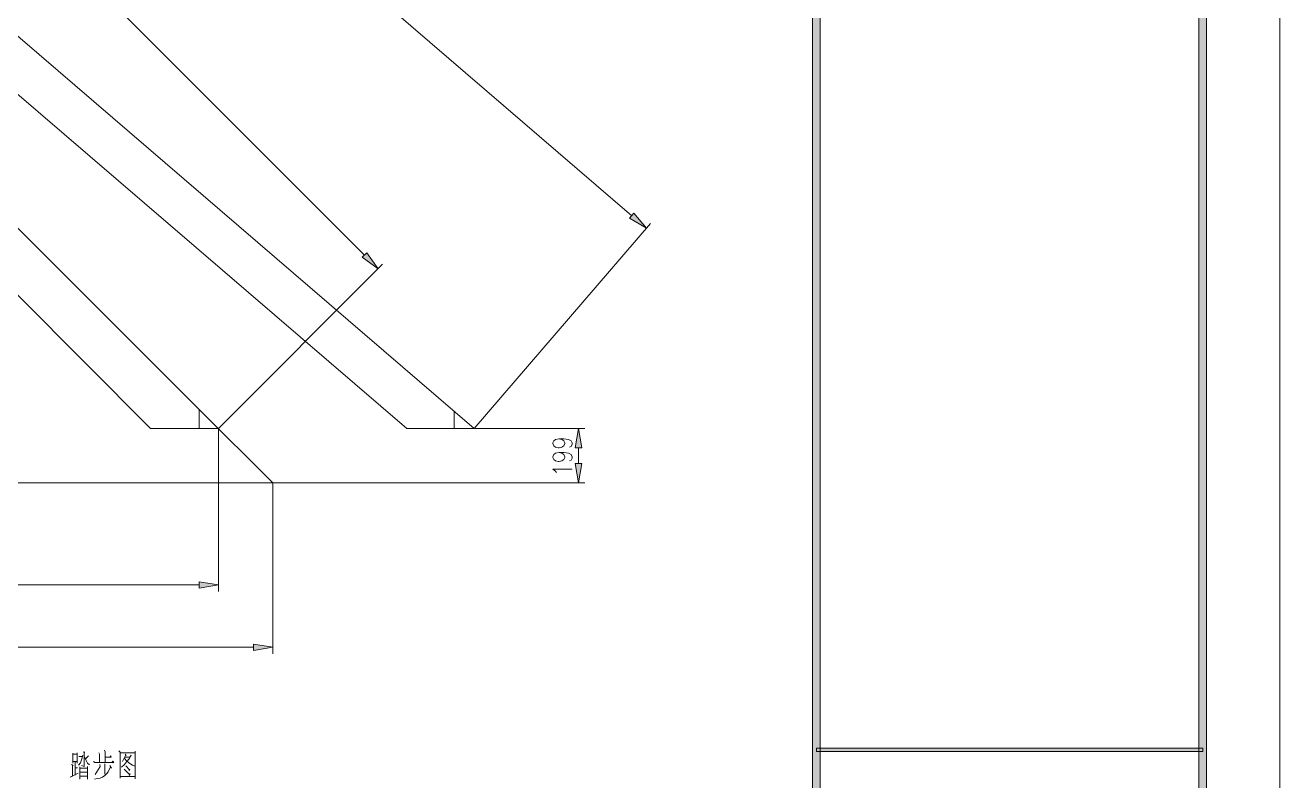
# Model space of a CAD drawing. Header units: millimetres. Extents: x 0 to 829, y 0 to 586.
# Drawn here: x 668.9 to 829.2, y 288.2 to 384.7 of the extents above; entities that cross this region are included whole.
import ezdxf

# ---------------------------------------------------------------- set-up
doc = ezdxf.new("R2010")
doc.units = ezdxf.units.MM

msp = doc.modelspace()

# ---------------------------------------------------------------- hatches: boundary and pattern name
h = msp.add_hatch(color=0)
h.dxf.hatch_style = 2
h.paths.add_polyline_path([(770.449028, 9.860139), (769.464778, 9.860139), (769.464778, 575.772139), (770.449028, 575.772139)])
h = msp.add_hatch(color=0)
h.dxf.hatch_style = 2
h.paths.add_polyline_path([(819.788528, 9.36625), (818.80075, 10.3505), (818.80075, 575.281778), (819.788528, 576.266028)])
h = msp.add_hatch(color=0)
h.dxf.hatch_style = 2
h.paths.add_polyline_path([(746.650639, 360.715278), (748.25225, 358.799694), (746.114417, 360.094389)])
h = msp.add_hatch(color=0)
h.dxf.hatch_style = 2
h.paths.add_polyline_path([(712.540556, 355.670556), (713.994, 353.638556), (711.958472, 355.088472)])
h = msp.add_hatch(color=0)
h.dxf.hatch_style = 2
h.paths.add_polyline_path([(739.178806, 330.760917), (739.588028, 333.226833), (740.000778, 330.760917)])
h = msp.add_hatch(color=0)
h.dxf.hatch_style = 2
h.paths.add_polyline_path([(739.178806, 328.757139), (739.588028, 326.291222), (740.000778, 328.757139)])
h = msp.add_hatch(color=0)
h.dxf.hatch_style = 2
h.paths.add_polyline_path([(691.130472, 313.661778), (693.596389, 313.252556), (691.130472, 312.839806)])
h = msp.add_hatch(color=0)
h.dxf.hatch_style = 2
h.paths.add_polyline_path([(698.069611, 305.710167), (700.535528, 305.300944), (698.069611, 304.888194)])
h = msp.add_hatch(color=0)
h.dxf.hatch_style = 2
h.paths.add_polyline_path([(769.958667, 291.990639), (769.958667, 292.413972), (819.294639, 292.413972), (819.294639, 291.990639)])

# ---------------------------------------------------------------- linework, layer by layer
at = {"color": 0, "lineweight": 0}
for points in [[(0, 0), (0, 585.632278), (829.154778, 585.632278), (829.154778, 0)], [(770.449028, 9.860139), (769.464778, 9.860139), (769.464778, 575.772139), (770.449028, 575.772139)], [(819.788528, 9.36625), (818.80075, 10.3505), (818.80075, 575.281778), (819.788528, 576.266028)], [(746.650639, 360.715278), (748.25225, 358.799694), (746.114417, 360.094389)], [(712.540556, 355.670556), (713.994, 353.638556), (711.958472, 355.088472)], [(739.178806, 330.760917), (739.588028, 333.226833), (740.000778, 330.760917)], [(739.178806, 328.757139), (739.588028, 326.291222), (740.000778, 328.757139)], [(691.130472, 313.661778), (693.596389, 313.252556), (691.130472, 312.839806)], [(698.069611, 305.710167), (700.535528, 305.300944), (698.069611, 304.888194)], [(769.958667, 291.990639), (769.958667, 292.413972), (819.294639, 292.413972), (819.294639, 291.990639)]]:
    msp.add_lwpolyline(points, close=True, dxfattribs=at)
for points in [[(746.382528, 360.404833), (516.336139, 558.172056)], [(514.628694, 552.869806), (712.24775, 355.381278)], [(492.481306, 534.207861), (726.267139, 333.226833)], [(492.481306, 526.640778), (684.914528, 333.226833)], [(492.481306, 526.640778), (717.669944, 333.226833)], [(546.354, 480.370444), (691.148111, 335.675111)], [(726.267139, 333.226833), (748.784944, 359.420583)], [(693.596389, 333.226833), (714.572556, 354.220639)], [(691.148111, 335.675111), (691.148111, 333.226833)], [(691.148111, 335.675111), (700.535528, 326.291222)], [(723.688333, 335.445806), (723.688333, 333.226833)], [(684.914528, 333.226833), (691.148111, 333.226833)], [(691.148111, 333.226833), (693.596389, 333.226833)], [(693.596389, 333.226833), (693.596389, 312.430583)], [(717.669944, 333.226833), (726.267139, 333.226833)], [(723.688333, 333.226833), (740.41, 333.226833)], [(737.125639, 331.918028), (737.478417, 331.829833), (737.71125, 331.653444), (737.827667, 331.388861), (737.827667, 331.300667), (737.71125, 331.036083), (737.478417, 330.859694), (737.125639, 330.7715), (737.005694, 330.7715), (736.656444, 330.859694), (736.420083, 331.036083), (736.303667, 331.300667), (736.303667, 331.388861), (736.420083, 331.653444), (736.656444, 331.829833), (737.125639, 331.918028), (737.71125, 331.918028), (738.296861, 331.829833), (738.649639, 331.653444), (738.769583, 331.388861), (738.769583, 331.212472), (738.649639, 330.947889), (738.416806, 330.859694)], [(737.125639, 330.157667), (737.478417, 330.069472), (737.71125, 329.893083), (737.827667, 329.6285), (737.827667, 329.540306), (737.71125, 329.275722), (737.478417, 329.099333), (737.125639, 329.011139), (737.005694, 329.011139), (736.656444, 329.099333), (736.420083, 329.275722), (736.303667, 329.540306), (736.303667, 329.6285), (736.420083, 329.893083), (736.656444, 330.069472), (737.125639, 330.157667), (737.71125, 330.157667), (738.296861, 330.069472), (738.649639, 329.893083), (738.769583, 329.6285), (738.769583, 329.452111), (738.649639, 329.187528), (738.416806, 329.099333)], [(739.588028, 330.760917), (739.588028, 328.757139)], [(736.772861, 327.603556), (736.656444, 327.779944), (736.303667, 328.044528), (738.769583, 328.044528)], [(492.488361, 326.291222), (700.535528, 326.291222)], [(700.461444, 326.291222), (740.41, 326.291222)], [(700.535528, 326.291222), (700.535528, 304.478972)], [(691.130472, 313.252556), (494.954278, 313.252556)], [(494.954278, 305.300944), (698.069611, 305.300944)], [(675.033222, 291.771917), (675.033222, 290.508972), (675.033222, 290.706528), (675.565917, 290.706528), (675.565917, 290.508972), (675.565917, 291.810722), (675.565917, 291.651972), (675.005, 291.651972)], [(676.334972, 291.965944), (676.543111, 291.888333), (676.454917, 291.927139), (676.454917, 290.075056), (676.126833, 290.191472)], [(678.317583, 291.810722), (678.405778, 291.651972), (678.405778, 290.547778)], [(679.054889, 292.1635), (679.146611, 291.965944), (679.146611, 290.547778)], [(680.889333, 292.085889), (681.065722, 291.927139), (681.065722, 288.57575), (681.065722, 288.812111), (682.988361, 288.812111), (682.988361, 288.498139), (682.988361, 292.047083), (682.988361, 291.810722), (681.065722, 291.810722)], [(681.690139, 291.651972), (681.834778, 291.493222), (681.778333, 291.574361), (681.333833, 290.706528)], [(674.856833, 290.311417), (675.064972, 290.191472), (674.97325, 290.233806), (674.97325, 288.850917), (674.680444, 288.7345), (675.685861, 289.207222)], [(675.301333, 290.706528), (675.301333, 288.970861), (675.301333, 289.916306), (675.625889, 289.916306)], [(675.774056, 291.338), (676.215028, 291.338), (676.275, 291.493222), (676.126833, 290.942889), (675.978667, 290.547778), (675.742306, 290.233806)], [(675.922222, 290.03625), (675.922222, 288.459333), (675.922222, 288.850917), (676.867667, 288.850917), (676.867667, 288.459333), (676.867667, 290.075056), (676.867667, 289.8775), (675.922222, 289.8775)], [(677.015833, 291.454417), (676.631306, 291.059306), (676.511361, 291.295667), (676.7195, 290.86175), (676.895889, 290.508972), (677.13225, 290.272611)], [(677.664944, 290.706528), (677.813111, 290.586583), (680.240222, 290.586583), (680.120278, 290.745333), (680.003861, 290.547778)], [(679.823944, 290.03625), (679.531139, 289.404778), (679.351222, 289.168417), (679.086639, 288.932056), (678.818528, 288.7345), (678.493972, 288.57575), (678.169417, 288.536944), (677.784889, 288.459333)], [(678.46575, 290.350222), (678.522194, 290.075056), (677.873083, 289.048472)], [(679.086639, 290.427833), (679.086639, 289.087278)], [(679.114861, 291.256861), (679.915667, 291.256861), (679.855694, 291.454417), (679.7675, 291.295667), (679.7675, 291.256861)], [(679.73575, 290.191472), (679.943889, 289.8775)], [(681.690139, 291.256861), (682.279278, 291.256861), (682.459194, 291.535556), (682.191083, 291.059306), (681.866528, 290.667722), (681.598417, 290.311417), (681.213889, 289.997444)], [(681.630167, 291.101639), (681.9265, 290.745333), (682.311028, 290.470167), (682.635583, 290.233806), (682.931917, 290.113861)], [(681.778333, 290.152667), (682.251056, 289.641139), (682.279278, 289.71875), (682.191083, 289.521194)], [(675.922222, 289.365972), (676.839444, 289.365972)], [(681.570194, 289.71875), (682.279278, 289.009667), (682.33925, 289.129611), (682.219306, 288.932056)]]:
    msp.add_lwpolyline(points, dxfattribs=at)

doc.saveas('drawing.dxf')
